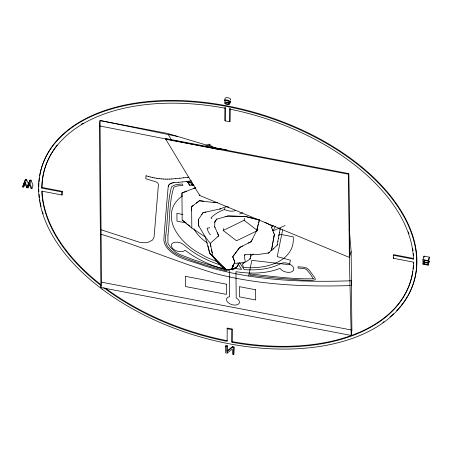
<?xml version="1.0" encoding="UTF-8"?>
<svg xmlns="http://www.w3.org/2000/svg" width="452" height="452" viewBox="0 0 452 452"><rect width="100%" height="100%" fill="white"/><g stroke="black" fill="none" stroke-linecap="round" stroke-linejoin="round"><path stroke-width="0.68" d="M181.958 196.767L182.043 192.931L186.614 191.196M101.118 229.78L140.182 242.47L144.403 242.803L148.205 242.3L152.42 240.097L153.866 237.854L154.126 236.565L158.449 184.343L157.782 183.037L156.206 181.958L145.742 178.715L146.081 175.704M351.464 285.534L351.419 280.765C302.275 282.472 251.99 280.596 204.7 265.94C191.704 260.827 175.788 259.052 166.715 247.334C164.952 244.843 163.686 241.86 163.884 238.758C165.189 221.44 166.63 204.134 168.2 186.84L168.336 186.167M229.785 101.355L230.503 101.514L229.452 104.429A1.966 1.164 17.2 0 1 228.938 104.655L227.124 104.61L225.412 103.994A1.887 1.113 17.2 0 1 225.186 103.841A1.774 1.045 17.2 0 1 224.915 103.587A1.887 1.113 17.2 0 1 224.729 103.322A1.825 1.079 17.2 0 1 224.61 102.977L224.621 102.74A1.638 0.966 17.2 0 1 224.853 102.378L228.588 102.056L228.887 101.304A1.136 0.672 17.2 0 0 228.548 100.988L225.802 100.53A1.396 0.825 17.2 0 0 225.418 100.773L225.237 101.186L224.328 100.982A2.831 1.672 17.2 0 1 224.39 100.666A2.492 1.475 17.2 0 1 224.802 100.169A2.316 1.367 17.2 0 1 225.412 99.932A2.622 1.548 17.2 0 1 225.887 99.875L228.045 100.197A2.994 1.768 17.2 0 1 228.689 100.451L229.102 100.683A2.074 1.226 17.2 0 1 229.622 101.118L229.763 101.31A2 1.181 17.2 0 1 229.949 101.864A1.972 1.164 17.2 0 1 229.882 102.18A1.735 1.023 17.2 0 1 229.492 102.536L229.17 102.649A2.831 1.672 17.2 0 1 228.492 102.734L226.006 102.723L225.565 103.186A0.932 0.548 17.2 0 0 225.706 103.463L228.367 104.118A1.266 0.746 17.2 0 0 228.689 103.92L229.198 102.44M230.503 101.514L230.158 102.146A1.966 1.164 17.2 0 1 229.876 102.305M349.085 229.712L349.283 229.153L351.147 251.572L351.888 330.09L351.198 335.435L100.881 287.534L99.355 125.871L100.045 120.526L167.573 133.447L215.31 147.725M100.881 287.534L101.57 282.195L100.045 120.526L177.805 136.51M351.373 334.096L351.712 331.423M243.764 262.861C247.594 262.714 241.843 254.256 245.775 254.685L257.312 254.606L268.477 253.013L269.607 252.193M271.567 249.803L268.934 252.917L267.963 253.058M271.742 248.843L271.799 248.521M271.974 247.56L272.093 246.922M272.149 246.6L272.206 246.278M272.381 245.317L272.437 244.995M272.612 244.035L272.669 243.718M272.844 242.758L272.901 242.436M273.019 241.792L273.076 241.475M273.245 240.515L273.307 240.193M273.364 239.871L273.42 239.549M273.539 238.91L271.539 249.984L271.053 250.634M273.596 238.588L273.709 237.95M273.884 236.989L273.94 236.667M274.002 236.345L274.059 236.029M274.115 235.707L274.172 235.385M274.234 235.068L274.291 234.746M277.291 244.605L277.353 244.266M277.844 241.549L277.907 241.204M278.398 238.486L278.455 238.147M278.89 235.763L278.946 235.424M279.438 232.707L279.5 232.362M279.991 229.644L280.054 229.305M273.522 239.001L273.85 237.17M273.827 237.306L274.347 234.424L273.726 232.876M280.2 228.497L277.206 245.074L272.177 250.131M282.63 229.921L277.229 256.623L290.41 260.199L289.495 264.736L251.82 260.341L248.673 275.952M256.996 229.328L257.318 228.085M257.476 227.463L258.911 221.87M259.075 221.248L259.572 219.87M256.679 230.571L251.193 241.617L239.69 247.521L237.763 250.058M256.945 229.52L257.951 225.61M258.115 224.977L258.273 224.356M258.668 222.813L259.392 220.005L245.34 216.48L227.887 216.022L216.661 219.197M198.637 219.231L198.524 225.492L205.349 237.001L210.231 243.385L212.835 255.894L217.514 262.115L226.107 269.505L231.514 269.222L236.475 267.556L238.933 263.29M28.329 183.744L30.001 180.049L31.041 180.252L32.99 185.184L31.911 188.67L30.905 188.478L29.425 184.275L27.883 187.902L26.702 187.676L24.967 183.422L23.6 187.083L22.6 186.891L25.538 179.195L26.561 179.393L28.329 183.744L27.25 187.23L25.481 182.879L26.561 179.393M22.6 186.891L25.538 179.195M23.6 187.083L24.504 184.173M26.702 187.676L26.883 187.094M27.25 187.23L30.001 180.049M27.883 187.902L28.419 186.156M28.883 185.783L29.064 185.201M31.911 188.67L29.962 183.738L31.041 180.252M101.033 285.585A191.377 113.028 17.2 0 1 41.833 191.145L62.02 195.01L61.969 191.964L41.799 188.105L41.996 187.461A191.377 113.028 17.2 0 1 57.223 145.013M61.969 191.964L62.173 191.326L41.996 187.461M62.02 195.01L62.173 191.326M101.158 234.328C139.261 245.815 176.461 261.748 214.717 273.392C258.781 285.003 304.868 286.969 350.215 285.596M146.041 175.834L148.239 176.348M148.2 176.478L150.414 176.93M150.375 177.06L152.601 177.444M351.198 335.435L349.345 257.391L199.711 195.484L165.777 139.267L165.974 138.617L348.763 173.596L349.543 256.742M152.561 177.574L154.787 177.89M154.748 178.02L156.98 178.269M156.94 178.393L159.16 178.574M159.121 178.698L161.33 178.806M161.291 178.935L163.477 178.969M163.438 179.099L165.607 179.06M165.568 179.19L167.703 179.077M167.664 179.207L169.771 179.02M168.297 186.297L168.506 185.653M168.466 185.778L168.76 185.162M168.72 185.292L169.093 184.704M169.054 184.834L169.5 184.286M169.46 184.416L169.98 183.902M169.726 179.15L171.794 178.89M169.941 184.032L170.528 183.563M170.483 183.693L171.138 183.275M171.093 183.399L171.805 183.026M171.766 183.156L172.523 182.834M172.483 182.964L173.291 182.693M173.252 182.823L174.099 182.602M171.754 179.02L175.856 178.557M174.06 182.732L178.212 182.269M175.817 178.687L179.834 178.173M178.173 182.399L182.292 181.873M179.794 178.303L183.778 177.732M182.252 182.003L186.337 181.422M183.738 177.862L187.676 177.235M186.297 181.551L190.337 180.913M193.818 185.552L189.456 185.184L189.557 184.862M208.948 146.188L209.575 144.171L212.525 147.182M224.328 100.982L225.034 98.705A2.831 1.672 17.2 0 1 225.096 98.383A2.492 1.475 17.2 0 1 225.616 97.824A2.316 1.367 17.2 0 1 226.271 97.626A2.622 1.548 17.2 0 1 226.593 97.598L228.752 97.915A2.994 1.768 17.2 0 1 229.396 98.169L229.808 98.4A2.074 1.226 17.2 0 1 230.328 98.841L230.469 99.028A2 1.181 17.2 0 1 230.656 99.581A1.972 1.164 17.2 0 1 230.588 99.903A1.735 1.023 17.2 0 1 230.288 100.208M225.237 101.186L225.588 100.045M225.045 120.837L225.124 107.525L225.045 120.837L229.893 121.763L229.972 108.469L229.893 121.763M199.711 195.484L199.908 194.84M211.768 218.723A10.814 6.385 17.2 0 0 210.948 217.988A59.24 34.985 17.2 0 1 224.429 209.536L224.825 208.242M257.889 229.311L257.487 230.599L236.537 240.786L223.164 230.48L223.763 228.542M223.164 230.48L244.114 220.293L244.713 218.356M234.724 262.403L231.52 269.2L226.107 269.505L222.418 267.85L209.705 253.216L205.349 237.001L191.817 228.057L182.179 220.124L181.924 192.976L195.456 187.829M103.723 287.647A191.377 113.028 17.2 0 0 227.124 341.362L227.203 328.056L232.051 328.983L231.972 342.277A191.377 113.028 17.2 0 0 413.484 262.154L393.33 258.295L393.28 255.25L393.477 254.612L413.653 258.471L413.45 259.109L393.28 255.25M225.537 346.226L225.808 345.351L227.215 345.622L226.989 351.571L232.221 347.509L232.492 346.633L233.983 346.916L233.774 354.408L232.373 354.136L232.322 349.068L227.096 353.131L225.599 352.842L225.537 346.226L226.944 346.498L226.989 351.571M231.972 342.277L232.051 328.983M226.944 346.498L227.215 345.622M227.096 353.131L227.367 352.255M233.774 354.408L233.983 346.916M351.147 251.572L349.345 257.391L348.763 173.596M395.483 203.293L395.681 202.649M393.33 258.295L393.528 257.657M422.931 259.612L424.01 256.12L429.394 257.148L427.897 263.188L423.925 262.426L423.942 263.838L428.174 264.652L428.18 265.177L422.976 264.177L422.931 259.612L428.315 260.64L428.321 261.166L423.908 260.324L423.919 261.9L427.891 262.663M422.976 264.177L423.332 263.013M423.919 261.9L424.462 260.154M424.287 261.262L424.648 260.098M423.942 263.838L424.298 262.674M428.315 260.64L429.394 257.148M427.897 263.188L428.971 259.171M428.174 264.652L429.259 261.16L428.044 260.928M428.18 265.177L429.259 261.16M251.453 241.108L251.199 241.605L248.323 243.08M251.956 240.119L252.21 239.622M275.494 226.136L272.935 230.932L285.122 225.508M229.61 269.222L232.882 269.85L236.503 267.544L239.3 262.68M272.46 229.769L271.505 227.441L273.381 225.497M277.048 245.244L277.229 244.944M201.688 214.649L202.999 212.683L204.05 212.457M216.892 218.892L214.627 222.367M215.079 221.356L215.305 221.045M215.531 220.74L215.757 220.429M215.983 220.124L216.209 219.813M234.628 254.182L234.87 253.866M235.351 253.227L235.831 252.595M236.159 252.171L239.69 247.51L242.566 246.041M237.277 250.69L232.791 256.736L234.565 261.459L234.424 263.352L244.798 262.606M234.402 254.482L232.65 256.776L234.837 262.024L231.514 269.222L231.944 269.42M271.505 227.441L272.466 226.311L264.94 222.288M214.853 221.661L214.666 226.712L215.005 227.469M245.6 262.024L250.515 258.747L250.606 258.132M278.714 235.119L279.573 234.198L293.162 236.803A62.862 37.126 17.2 0 1 243.458 267.465L242.504 264.081L244.549 262.16M250.159 256.894L253.222 254.018M227.26 350.695L232.492 346.633M196.332 203.089L199.304 200.784L203.44 201.225M193.134 205.502L191.716 206.762L191.654 210.7M217.988 236.436L218.695 235.803L217.355 232.774M239.594 213.96L242.684 212.66M225.441 206.982L226.808 206.683M195.75 187.716L193.467 188.586M220.83 208.767L202.999 212.683L198.428 219.548L198.484 225.333L199.004 226.299M236.503 267.544L231.514 269.222L232.797 269.81M250.515 258.747L249.504 258.781M225.147 216.74L227.887 216.022L245.351 216.446L259.392 220.005M219.644 209.118L226.158 206.649L228.644 207.061M205.208 212.208L205.948 212.05M187.636 177.365L188.925 177.184M190.298 181.043L191.614 180.851M217.333 202.439L213.559 202.524M217.259 202.434L214.847 202.688L199.485 200.711L191.62 206.643L191.817 228.057M245.176 254.651L244.605 254.809L244.73 255.408M272.867 248.877L273.381 248.849M242.956 262.9L243.498 262.872M189.676 184.908L188.936 183.902M192.772 185.1L193.914 185.23M192.123 182.529L187.721 181.89L189.456 185.184M191.501 182.433L187.721 181.89L188.631 183.405M222.638 149.459L215.259 147.708M225.791 150.064L226.842 150.267L226.944 149.94L218.536 148.335L218.237 149.301L99.355 125.871M165.777 139.267L348.56 174.24M24.459 182.687L25.481 182.879M28.917 183.54L29.962 183.738M23.679 183.405L24.182 183.495M182.913 214.485L176.901 213.338L176.975 221.169L186.326 222.955M232.221 265.64L233.594 265.9M232.322 265.883L233.695 266.143M222.418 267.85L223.729 268.098M101.57 282.195L351.888 330.09M227.006 328.694L231.853 329.621M232.221 347.509L233.712 347.791M228.842 103.581L229.797 103.79M190.179 182.433L187.733 181.851L188.196 182.608M190.077 182.755L187.631 182.179L192.473 183.359M218.067 262.098L206.547 257.318L195.953 251.34A62.862 37.126 17.2 0 1 172.54 223.915A67.597 39.923 17.2 0 1 171.924 210.406L172.393 208.592A62.828 37.109 17.2 0 1 177.76 199.857A62.862 37.126 17.2 0 1 182.049 196.174M232.458 269.652L232.113 269.499M182.179 220.124L185.631 222.407M186.998 224.09L189.897 226.006M244.114 220.293L257.487 230.599M226.107 269.505L212.835 255.894L209.705 253.216L208.033 245.809M239.933 263.041L244.108 269.59A66.212 39.109 17.2 0 0 280.952 263.505A7.543 4.458 17.2 0 1 291.964 265.595A7.543 4.458 17.2 0 1 290.63 272.183A7.543 4.458 17.2 0 1 279.969 268.392A71.246 42.076 17.2 0 1 235.944 271.68L236.193 297.924A6.707 3.961 17.2 0 1 237.984 304.416A6.707 3.961 17.2 0 1 228.006 302.507A6.707 3.961 17.2 0 1 229.678 296.676L229.43 270.437A71.246 42.076 17.2 0 1 185.184 250.255A7.543 4.458 17.2 0 1 174.551 249.967A7.543 4.458 17.2 0 1 173.093 242.848A7.543 4.458 17.2 0 1 184.105 244.978A66.212 39.109 17.2 0 0 220.406 264.962M237.933 263.595L241.611 269.364A66.212 39.109 17.2 0 1 233.769 268.251M188.874 183.732L189.1 184.111M168.223 134.526L171.557 140.047M165.974 138.617L166.703 139.826M214.666 226.712L218.695 235.803L210.231 243.391L210.881 246.515M272.505 229.887L273.646 232.678M272.364 229.537L272.618 230.158M273.567 232.486L273.788 233.029M274.2 234.04L274.347 234.424M211.53 249.634L212.18 252.77M424.01 256.12L424.021 257.425M250.566 254.052L250.611 258.747M39.719 175.856A194.699 114.994 17.2 0 1 266.092 115.932A194.699 114.994 17.2 0 1 408.083 295.365M407.749 295.947A194.699 114.994 17.2 0 1 401.218 305.49M400.783 306.027A194.699 114.994 17.2 0 1 396.624 310.722M393.602 313.728A194.699 114.994 17.2 0 1 390.008 316.948M383.997 321.66A194.699 114.994 17.2 0 1 382.844 322.479M43.143 213.751A194.699 114.994 17.2 0 1 42.522 211.779M41.064 206.411A194.699 114.994 17.2 0 1 40.2 202.4M39.957 201.072A194.699 114.994 17.2 0 1 39.736 199.744M39.443 197.722A194.699 114.994 17.2 0 1 39.07 194.354M38.878 191.682A194.699 114.994 17.2 0 1 38.776 189.026M38.765 186.998A194.699 114.994 17.2 0 1 38.878 183.472M38.968 182.071A194.699 114.994 17.2 0 1 39.409 177.913M41.799 188.105A191.377 113.028 17.2 0 1 224.927 108.169M229.774 109.107A191.377 113.028 17.2 0 1 413.45 259.109M412.834 271.635A191.377 113.028 17.2 0 1 232.17 341.633M227.322 340.718A191.377 113.028 17.2 0 1 105.559 288.229M100.7 284.528A191.377 113.028 17.2 0 1 42.053 191.202M81.394 124.21A191.377 113.028 17.2 0 1 83.241 123.113M408.325 231.893A191.377 113.028 17.2 0 1 408.998 233.803M412.727 248.69A191.377 113.028 17.2 0 1 413.032 250.803M413.348 253.606A191.377 113.028 17.2 0 1 413.518 255.696M413.67 262.194A191.377 113.028 17.2 0 1 413.625 263.561M413.518 265.601A191.377 113.028 17.2 0 1 413.201 268.968M205.886 145.352A62.879 37.137 17.2 0 1 209.575 144.171M236.204 267.979A66.212 39.104 17.2 0 1 235.085 267.799M207.479 243.074A41.906 24.753 17.2 0 1 193.936 228.768M210.457 234.854A25.142 14.848 17.2 0 1 207.05 228.102A10.814 6.385 17.2 0 0 209.768 227.735M235.645 210.536A10.814 6.385 17.2 0 1 224.429 209.536M192.868 185.501A37.149 27.64 31.1 0 1 193.953 185.642M190.987 184.314A272.641 70.472 18.5 0 1 193.383 184.919M191.089 183.992A272.641 70.472 18.5 0 1 193.484 184.602M167.941 235.209L167.912 243.255L170.636 247.526L175.794 252.301L179.823 254.521L193.399 259.714L213.129 266.053L226.955 269.697L226.78 270.934L214.208 267.646A208.801 123.323 17.2 0 1 187.292 258.832C180.969 256.504 174.223 254.08 169.698 248.832C165.257 244.916 164.901 239.153 165.974 233.667C167.839 218.147 167.506 202.038 171.494 186.902C174.235 184.19 178.647 184.433 182.212 183.975L182.958 185.309L177.353 185.958L173.811 187.252C168.997 202.451 170.048 219.373 167.941 235.209M313.287 278.76C292.19 279.336 270.906 276.093 249.86 273.985L250.097 275.296L277.195 278.189L302.535 280.189L312.174 280.33L315.021 279.805L315.321 279.206L314.874 277.833L309.281 270.211L306.722 268.047L302.947 267.149L298.004 266.787L298.015 268.064L304.337 268.573L306.45 269.448L310.304 274.048L313.287 278.76M226.311 284.161L185.314 276.313L185.41 286.528L226.407 294.376L226.311 284.161M255.612 289.766L239.334 286.653L239.43 296.868L255.708 299.981L255.612 289.766M101.971 289.031A194.699 114.994 17.2 0 0 412.817 285.116A194.699 114.994 17.2 0 0 168.138 101.073A194.699 114.994 17.2 0 0 101.971 289.031"/></g></svg>
